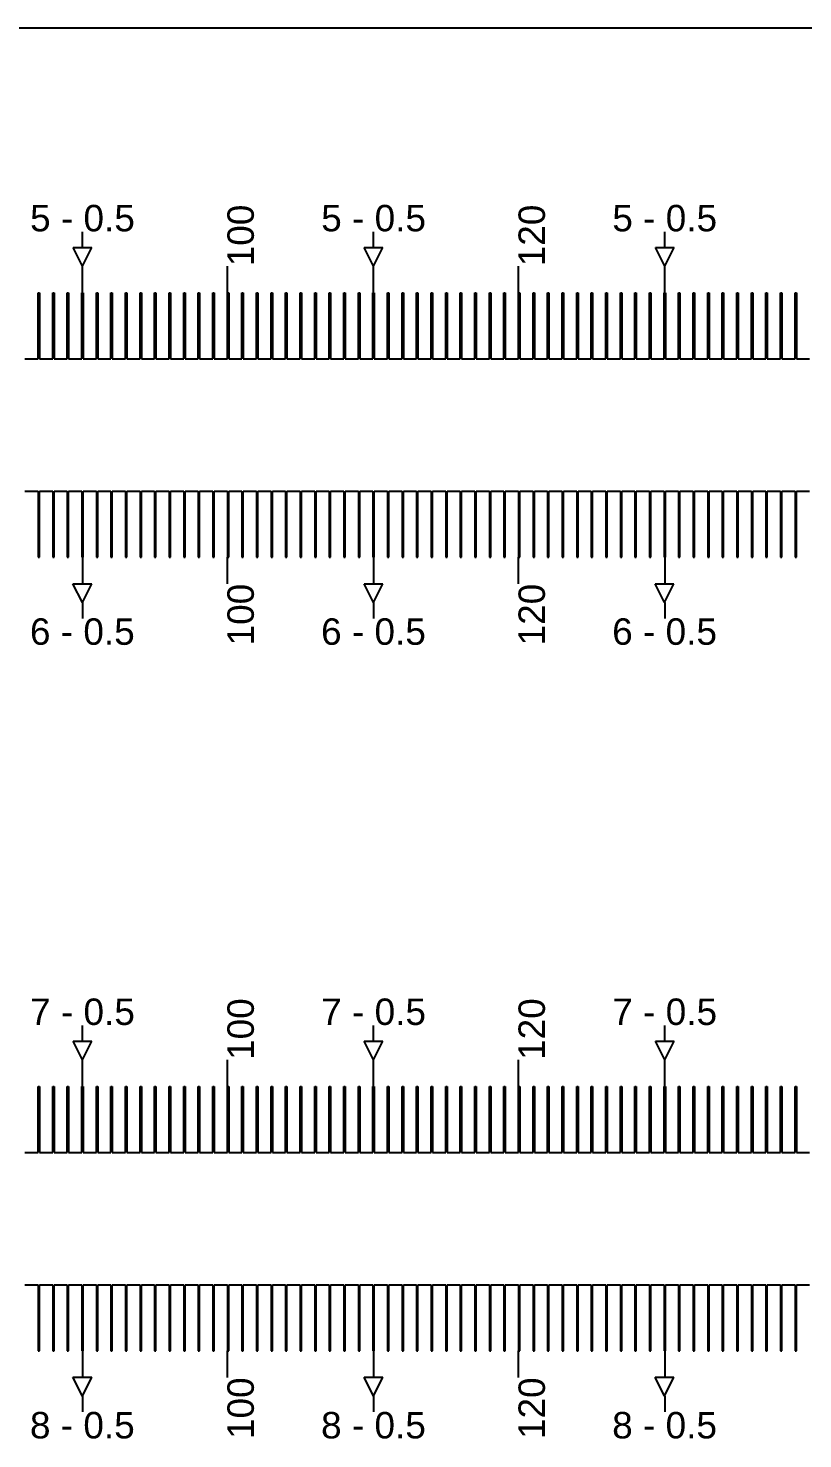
# Model space of a CAD drawing. Extents: x -119394 to 128420, y 74496 to 185496.
# Drawn here: x 41455 to 41748, y 112263 to 112796 of the extents above; entities that cross this region are included whole.
import ezdxf

# ---------------------------------------------------------------- set-up
doc = ezdxf.new("R2010")
doc.units = 13
doc.layers.add('CL - Label-1', color=120, linetype='Continuous')
doc.layers.add('CL - Label-2', color=132, linetype='Continuous')
doc.layers.add('CL - Sub-Micro', color=7, linetype='Continuous', true_color=0x47d1ff)
doc.styles.get("Standard").update_dxf_attribs({"font": 'arial.ttf'})

msp = doc.modelspace()

# ---------------------------------------------------------------- linework, layer by layer
for p, q in [((46680.29, 112795.86), (38030.29, 112795.86)), ((41475.54, 112712.94), (41475.54, 112718.94)), ((41585.54, 112712.94), (41585.54, 112718.94)), ((41695.54, 112712.94), (41695.54, 112718.94)), ((41475.54, 112695.86), (41475.54, 112705.86)), ((41530.29, 112695.86), (41530.29, 112705.86)), ((41585.54, 112695.86), (41585.54, 112705.86)), ((41640.29, 112695.86), (41640.29, 112705.86)), ((41695.54, 112695.86), (41695.54, 112705.86)), ((41475.54, 112595.86), (41475.54, 112585.86)), ((41530.29, 112585.86), (41530.29, 112595.86)), ((41585.54, 112595.86), (41585.54, 112585.86)), ((41640.29, 112585.86), (41640.29, 112595.86)), ((41695.54, 112595.86), (41695.54, 112585.86)), ((41475.54, 112578.79), (41475.54, 112572.79)), ((41585.54, 112578.79), (41585.54, 112572.79)), ((41695.54, 112578.79), (41695.54, 112572.79)), ((41475.54, 112412.94), (41475.54, 112418.94)), ((41585.54, 112412.94), (41585.54, 112418.94)), ((41695.54, 112412.94), (41695.54, 112418.94)), ((41475.54, 112395.86), (41475.54, 112405.86)), ((41530.29, 112395.86), (41530.29, 112405.86)), ((41585.54, 112395.86), (41585.54, 112405.86)), ((41640.29, 112395.86), (41640.29, 112405.86)), ((41695.54, 112395.86), (41695.54, 112405.86)), ((41475.54, 112295.86), (41475.54, 112285.86)), ((41530.29, 112285.86), (41530.29, 112295.86)), ((41585.54, 112295.86), (41585.54, 112285.86)), ((41640.29, 112285.86), (41640.29, 112295.86)), ((41695.54, 112295.86), (41695.54, 112285.86)), ((41475.54, 112278.79), (41475.54, 112272.79)), ((41585.54, 112278.79), (41585.54, 112272.79)), ((41695.54, 112278.79), (41695.54, 112272.79))]:
    msp.add_line(p, q)
at = {"layer": 'CL - Label-2'}
for p, q in [((41475.54, 112705.86), (41472, 112712.96)), ((41472, 112712.96), (41479.07, 112712.96)), ((41475.54, 112705.86), (41479.07, 112712.96)), ((41585.54, 112705.86), (41582, 112712.96)), ((41582, 112712.96), (41589.07, 112712.96)), ((41585.54, 112705.86), (41589.07, 112712.96)), ((41695.54, 112705.86), (41692, 112712.96)), ((41692, 112712.96), (41699.07, 112712.96)), ((41695.54, 112705.86), (41699.07, 112712.96)), ((41475.49, 112578.79), (41471.95, 112585.89)), ((41471.95, 112585.89), (41479.02, 112585.89)), ((41475.49, 112578.79), (41479.02, 112585.89)), ((41585.49, 112578.79), (41581.95, 112585.89)), ((41581.95, 112585.89), (41589.02, 112585.89)), ((41585.49, 112578.79), (41589.02, 112585.89)), ((41695.49, 112578.79), (41691.95, 112585.89)), ((41691.95, 112585.89), (41699.02, 112585.89)), ((41695.49, 112578.79), (41699.02, 112585.89)), ((41475.54, 112405.86), (41472, 112412.96)), ((41472, 112412.96), (41479.07, 112412.96)), ((41475.54, 112405.86), (41479.07, 112412.96)), ((41585.54, 112405.86), (41582, 112412.96)), ((41582, 112412.96), (41589.07, 112412.96)), ((41585.54, 112405.86), (41589.07, 112412.96)), ((41695.54, 112405.86), (41692, 112412.96)), ((41692, 112412.96), (41699.07, 112412.96)), ((41695.54, 112405.86), (41699.07, 112412.96)), ((41475.49, 112278.79), (41471.95, 112285.89)), ((41471.95, 112285.89), (41479.02, 112285.89)), ((41475.49, 112278.79), (41479.02, 112285.89)), ((41585.49, 112278.79), (41581.95, 112285.89)), ((41581.95, 112285.89), (41589.02, 112285.89)), ((41585.49, 112278.79), (41589.02, 112285.89)), ((41695.49, 112278.79), (41691.95, 112285.89)), ((41691.95, 112285.89), (41699.02, 112285.89)), ((41695.49, 112278.79), (41699.02, 112285.89))]:
    msp.add_line(p, q, dxfattribs=at)
at = {"layer": 'CL - Sub-Micro'}
for p, q in [((41458.79, 112670.86), (41458.79, 112695.86)), ((41458.79, 112695.86), (41459.29, 112695.86)), ((41459.29, 112695.86), (41459.29, 112670.86)), ((41464.29, 112670.86), (41464.29, 112695.86)), ((41464.29, 112695.86), (41464.79, 112695.86)), ((41464.79, 112695.86), (41464.79, 112670.86)), ((41469.79, 112670.86), (41469.79, 112695.86)), ((41469.79, 112695.86), (41470.29, 112695.86)), ((41470.29, 112695.86), (41470.29, 112670.86)), ((41475.29, 112670.86), (41475.29, 112695.86)), ((41475.29, 112695.86), (41475.79, 112695.86)), ((41475.79, 112695.86), (41475.79, 112670.86)), ((41480.79, 112670.86), (41480.79, 112695.86)), ((41480.79, 112695.86), (41481.29, 112695.86)), ((41481.29, 112695.86), (41481.29, 112670.86)), ((41486.29, 112670.86), (41486.29, 112695.86)), ((41486.29, 112695.86), (41486.79, 112695.86)), ((41486.79, 112695.86), (41486.79, 112670.86)), ((41491.79, 112670.86), (41491.79, 112695.86)), ((41491.79, 112695.86), (41492.29, 112695.86)), ((41492.29, 112695.86), (41492.29, 112670.86)), ((41497.29, 112670.86), (41497.29, 112695.86)), ((41497.29, 112695.86), (41497.79, 112695.86)), ((41497.79, 112695.86), (41497.79, 112670.86)), ((41502.79, 112670.86), (41502.79, 112695.86)), ((41502.79, 112695.86), (41503.29, 112695.86)), ((41503.29, 112695.86), (41503.29, 112670.86)), ((41508.29, 112670.86), (41508.29, 112695.86)), ((41508.29, 112695.86), (41508.79, 112695.86)), ((41508.79, 112695.86), (41508.79, 112670.86)), ((41513.79, 112670.86), (41513.79, 112695.86)), ((41513.79, 112695.86), (41514.29, 112695.86)), ((41514.29, 112695.86), (41514.29, 112670.86)), ((41519.29, 112670.86), (41519.29, 112695.86)), ((41519.29, 112695.86), (41519.79, 112695.86)), ((41519.79, 112695.86), (41519.79, 112670.86)), ((41524.79, 112670.86), (41524.79, 112695.86)), ((41524.79, 112695.86), (41525.29, 112695.86)), ((41525.29, 112695.86), (41525.29, 112670.86)), ((41530.29, 112670.86), (41530.29, 112695.86)), ((41530.29, 112695.86), (41530.79, 112695.86)), ((41530.79, 112695.86), (41530.79, 112670.86)), ((41535.79, 112670.86), (41535.79, 112695.86)), ((41535.79, 112695.86), (41536.29, 112695.86)), ((41536.29, 112695.86), (41536.29, 112670.86)), ((41541.29, 112670.86), (41541.29, 112695.86)), ((41541.29, 112695.86), (41541.79, 112695.86)), ((41541.79, 112695.86), (41541.79, 112670.86)), ((41546.79, 112670.86), (41546.79, 112695.86)), ((41546.79, 112695.86), (41547.29, 112695.86)), ((41547.29, 112695.86), (41547.29, 112670.86)), ((41552.29, 112670.86), (41552.29, 112695.86)), ((41552.29, 112695.86), (41552.79, 112695.86)), ((41552.79, 112695.86), (41552.79, 112670.86)), ((41557.79, 112670.86), (41557.79, 112695.86)), ((41557.79, 112695.86), (41558.29, 112695.86)), ((41558.29, 112695.86), (41558.29, 112670.86)), ((41563.29, 112670.86), (41563.29, 112695.86)), ((41563.29, 112695.86), (41563.79, 112695.86)), ((41563.79, 112695.86), (41563.79, 112670.86)), ((41568.79, 112670.86), (41568.79, 112695.86)), ((41568.79, 112695.86), (41569.29, 112695.86)), ((41569.29, 112695.86), (41569.29, 112670.86)), ((41574.29, 112670.86), (41574.29, 112695.86)), ((41574.29, 112695.86), (41574.79, 112695.86)), ((41574.79, 112695.86), (41574.79, 112670.86)), ((41579.79, 112670.86), (41579.79, 112695.86)), ((41579.79, 112695.86), (41580.29, 112695.86)), ((41580.29, 112695.86), (41580.29, 112670.86)), ((41585.29, 112670.86), (41585.29, 112695.86)), ((41585.29, 112695.86), (41585.79, 112695.86)), ((41585.79, 112695.86), (41585.79, 112670.86)), ((41590.79, 112670.86), (41590.79, 112695.86)), ((41590.79, 112695.86), (41591.29, 112695.86)), ((41591.29, 112695.86), (41591.29, 112670.86)), ((41596.29, 112670.86), (41596.29, 112695.86)), ((41596.29, 112695.86), (41596.79, 112695.86)), ((41596.79, 112695.86), (41596.79, 112670.86)), ((41601.79, 112670.86), (41601.79, 112695.86)), ((41601.79, 112695.86), (41602.29, 112695.86)), ((41602.29, 112695.86), (41602.29, 112670.86)), ((41607.29, 112670.86), (41607.29, 112695.86)), ((41607.29, 112695.86), (41607.79, 112695.86)), ((41607.79, 112695.86), (41607.79, 112670.86)), ((41612.79, 112670.86), (41612.79, 112695.86)), ((41612.79, 112695.86), (41613.29, 112695.86)), ((41613.29, 112695.86), (41613.29, 112670.86)), ((41618.29, 112670.86), (41618.29, 112695.86)), ((41618.29, 112695.86), (41618.79, 112695.86)), ((41618.79, 112695.86), (41618.79, 112670.86)), ((41623.79, 112670.86), (41623.79, 112695.86)), ((41623.79, 112695.86), (41624.29, 112695.86)), ((41624.29, 112695.86), (41624.29, 112670.86)), ((41629.29, 112670.86), (41629.29, 112695.86)), ((41629.29, 112695.86), (41629.79, 112695.86)), ((41629.79, 112695.86), (41629.79, 112670.86)), ((41634.79, 112670.86), (41634.79, 112695.86)), ((41634.79, 112695.86), (41635.29, 112695.86)), ((41635.29, 112695.86), (41635.29, 112670.86)), ((41640.29, 112670.86), (41640.29, 112695.86)), ((41640.29, 112695.86), (41640.79, 112695.86)), ((41640.79, 112695.86), (41640.79, 112670.86)), ((41645.79, 112670.86), (41645.79, 112695.86)), ((41645.79, 112695.86), (41646.29, 112695.86)), ((41646.29, 112695.86), (41646.29, 112670.86)), ((41651.29, 112670.86), (41651.29, 112695.86)), ((41651.29, 112695.86), (41651.79, 112695.86)), ((41651.79, 112695.86), (41651.79, 112670.86)), ((41656.79, 112670.86), (41656.79, 112695.86)), ((41656.79, 112695.86), (41657.29, 112695.86)), ((41657.29, 112695.86), (41657.29, 112670.86)), ((41662.29, 112670.86), (41662.29, 112695.86)), ((41662.29, 112695.86), (41662.79, 112695.86)), ((41662.79, 112695.86), (41662.79, 112670.86)), ((41667.79, 112670.86), (41667.79, 112695.86)), ((41667.79, 112695.86), (41668.29, 112695.86)), ((41668.29, 112695.86), (41668.29, 112670.86)), ((41673.29, 112670.86), (41673.29, 112695.86)), ((41673.29, 112695.86), (41673.79, 112695.86)), ((41673.79, 112695.86), (41673.79, 112670.86)), ((41678.79, 112670.86), (41678.79, 112695.86)), ((41678.79, 112695.86), (41679.29, 112695.86)), ((41679.29, 112695.86), (41679.29, 112670.86)), ((41684.29, 112670.86), (41684.29, 112695.86)), ((41684.29, 112695.86), (41684.79, 112695.86)), ((41684.79, 112695.86), (41684.79, 112670.86)), ((41689.79, 112670.86), (41689.79, 112695.86)), ((41689.79, 112695.86), (41690.29, 112695.86)), ((41690.29, 112695.86), (41690.29, 112670.86)), ((41695.29, 112670.86), (41695.29, 112695.86)), ((41695.29, 112695.86), (41695.79, 112695.86)), ((41695.79, 112695.86), (41695.79, 112670.86)), ((41700.79, 112670.86), (41700.79, 112695.86)), ((41700.79, 112695.86), (41701.29, 112695.86)), ((41701.29, 112695.86), (41701.29, 112670.86)), ((41706.29, 112670.86), (41706.29, 112695.86)), ((41706.29, 112695.86), (41706.79, 112695.86)), ((41706.79, 112695.86), (41706.79, 112670.86)), ((41711.79, 112670.86), (41711.79, 112695.86)), ((41711.79, 112695.86), (41712.29, 112695.86)), ((41712.29, 112695.86), (41712.29, 112670.86)), ((41717.29, 112670.86), (41717.29, 112695.86)), ((41717.29, 112695.86), (41717.79, 112695.86)), ((41717.79, 112695.86), (41717.79, 112670.86)), ((41722.79, 112670.86), (41722.79, 112695.86)), ((41722.79, 112695.86), (41723.29, 112695.86)), ((41723.29, 112695.86), (41723.29, 112670.86)), ((41728.29, 112670.86), (41728.29, 112695.86)), ((41728.29, 112695.86), (41728.79, 112695.86)), ((41728.79, 112695.86), (41728.79, 112670.86)), ((41733.79, 112670.86), (41733.79, 112695.86)), ((41733.79, 112695.86), (41734.29, 112695.86)), ((41734.29, 112695.86), (41734.29, 112670.86)), ((41739.29, 112670.86), (41739.29, 112695.86)), ((41739.29, 112695.86), (41739.79, 112695.86)), ((41739.79, 112695.86), (41739.79, 112670.86)), ((41744.79, 112670.86), (41744.79, 112695.86)), ((41744.79, 112695.86), (41745.29, 112695.86)), ((41745.29, 112695.86), (41745.29, 112670.86)), ((41453.79, 112670.86), (41458.79, 112670.86)), ((41459.29, 112670.86), (41464.29, 112670.86)), ((41464.79, 112670.86), (41469.79, 112670.86)), ((41470.29, 112670.86), (41475.29, 112670.86)), ((41475.79, 112670.86), (41480.79, 112670.86)), ((41481.29, 112670.86), (41486.29, 112670.86)), ((41486.79, 112670.86), (41491.79, 112670.86)), ((41492.29, 112670.86), (41497.29, 112670.86)), ((41497.79, 112670.86), (41502.79, 112670.86)), ((41503.29, 112670.86), (41508.29, 112670.86)), ((41508.79, 112670.86), (41513.79, 112670.86)), ((41514.29, 112670.86), (41519.29, 112670.86)), ((41519.79, 112670.86), (41524.79, 112670.86)), ((41525.29, 112670.86), (41530.29, 112670.86)), ((41530.79, 112670.86), (41535.79, 112670.86)), ((41536.29, 112670.86), (41541.29, 112670.86)), ((41541.79, 112670.86), (41546.79, 112670.86)), ((41547.29, 112670.86), (41552.29, 112670.86)), ((41552.79, 112670.86), (41557.79, 112670.86)), ((41558.29, 112670.86), (41563.29, 112670.86)), ((41563.79, 112670.86), (41568.79, 112670.86)), ((41569.29, 112670.86), (41574.29, 112670.86)), ((41574.79, 112670.86), (41579.79, 112670.86)), ((41580.29, 112670.86), (41585.29, 112670.86)), ((41585.79, 112670.86), (41590.79, 112670.86)), ((41591.29, 112670.86), (41596.29, 112670.86)), ((41596.79, 112670.86), (41601.79, 112670.86)), ((41602.29, 112670.86), (41607.29, 112670.86)), ((41607.79, 112670.86), (41612.79, 112670.86)), ((41613.29, 112670.86), (41618.29, 112670.86)), ((41618.79, 112670.86), (41623.79, 112670.86)), ((41624.29, 112670.86), (41629.29, 112670.86)), ((41629.79, 112670.86), (41634.79, 112670.86)), ((41635.29, 112670.86), (41640.29, 112670.86)), ((41640.79, 112670.86), (41645.79, 112670.86)), ((41646.29, 112670.86), (41651.29, 112670.86)), ((41651.79, 112670.86), (41656.79, 112670.86)), ((41657.29, 112670.86), (41662.29, 112670.86)), ((41662.79, 112670.86), (41667.79, 112670.86)), ((41668.29, 112670.86), (41673.29, 112670.86)), ((41673.79, 112670.86), (41678.79, 112670.86)), ((41679.29, 112670.86), (41684.29, 112670.86)), ((41684.79, 112670.86), (41689.79, 112670.86)), ((41690.29, 112670.86), (41695.29, 112670.86)), ((41695.79, 112670.86), (41700.79, 112670.86)), ((41701.29, 112670.86), (41706.29, 112670.86)), ((41706.79, 112670.86), (41711.79, 112670.86)), ((41712.29, 112670.86), (41717.29, 112670.86)), ((41717.79, 112670.86), (41722.79, 112670.86)), ((41723.29, 112670.86), (41728.29, 112670.86)), ((41728.79, 112670.86), (41733.79, 112670.86)), ((41734.29, 112670.86), (41739.29, 112670.86)), ((41739.79, 112670.86), (41744.79, 112670.86)), ((41745.29, 112670.86), (41750.29, 112670.86)), ((41453.79, 112620.86), (41458.79, 112620.86)), ((41458.79, 112620.86), (41458.79, 112595.86)), ((41459.29, 112595.86), (41459.29, 112620.86)), ((41459.29, 112620.86), (41464.29, 112620.86)), ((41464.29, 112620.86), (41464.29, 112595.86)), ((41464.79, 112595.86), (41464.79, 112620.86)), ((41464.79, 112620.86), (41469.79, 112620.86)), ((41469.79, 112620.86), (41469.79, 112595.86)), ((41470.29, 112595.86), (41470.29, 112620.86)), ((41470.29, 112620.86), (41475.29, 112620.86)), ((41475.29, 112620.86), (41475.29, 112595.86)), ((41475.79, 112595.86), (41475.79, 112620.86)), ((41475.79, 112620.86), (41480.79, 112620.86)), ((41480.79, 112620.86), (41480.79, 112595.86)), ((41481.29, 112595.86), (41481.29, 112620.86)), ((41481.29, 112620.86), (41486.29, 112620.86)), ((41486.29, 112620.86), (41486.29, 112595.86)), ((41486.79, 112595.86), (41486.79, 112620.86)), ((41486.79, 112620.86), (41491.79, 112620.86)), ((41491.79, 112620.86), (41491.79, 112595.86)), ((41492.29, 112595.86), (41492.29, 112620.86)), ((41492.29, 112620.86), (41497.29, 112620.86)), ((41497.29, 112620.86), (41497.29, 112595.86)), ((41497.79, 112595.86), (41497.79, 112620.86)), ((41497.79, 112620.86), (41502.79, 112620.86)), ((41502.79, 112620.86), (41502.79, 112595.86)), ((41503.29, 112595.86), (41503.29, 112620.86)), ((41503.29, 112620.86), (41508.29, 112620.86)), ((41508.29, 112620.86), (41508.29, 112595.86)), ((41508.79, 112595.86), (41508.79, 112620.86)), ((41508.79, 112620.86), (41513.79, 112620.86)), ((41513.79, 112620.86), (41513.79, 112595.86)), ((41514.29, 112595.86), (41514.29, 112620.86)), ((41514.29, 112620.86), (41519.29, 112620.86)), ((41519.29, 112620.86), (41519.29, 112595.86)), ((41519.79, 112595.86), (41519.79, 112620.86)), ((41519.79, 112620.86), (41524.79, 112620.86)), ((41524.79, 112620.86), (41524.79, 112595.86)), ((41525.29, 112595.86), (41525.29, 112620.86)), ((41525.29, 112620.86), (41530.29, 112620.86)), ((41530.29, 112620.86), (41530.29, 112595.86)), ((41530.79, 112595.86), (41530.79, 112620.86)), ((41530.79, 112620.86), (41535.79, 112620.86)), ((41535.79, 112620.86), (41535.79, 112595.86)), ((41536.29, 112595.86), (41536.29, 112620.86)), ((41536.29, 112620.86), (41541.29, 112620.86)), ((41541.29, 112620.86), (41541.29, 112595.86)), ((41541.79, 112595.86), (41541.79, 112620.86)), ((41541.79, 112620.86), (41546.79, 112620.86)), ((41546.79, 112620.86), (41546.79, 112595.86)), ((41547.29, 112595.86), (41547.29, 112620.86)), ((41547.29, 112620.86), (41552.29, 112620.86)), ((41552.29, 112620.86), (41552.29, 112595.86)), ((41552.79, 112595.86), (41552.79, 112620.86)), ((41552.79, 112620.86), (41557.79, 112620.86)), ((41557.79, 112620.86), (41557.79, 112595.86)), ((41558.29, 112595.86), (41558.29, 112620.86)), ((41558.29, 112620.86), (41563.29, 112620.86)), ((41563.29, 112620.86), (41563.29, 112595.86)), ((41563.79, 112595.86), (41563.79, 112620.86)), ((41563.79, 112620.86), (41568.79, 112620.86)), ((41568.79, 112620.86), (41568.79, 112595.86)), ((41569.29, 112595.86), (41569.29, 112620.86)), ((41569.29, 112620.86), (41574.29, 112620.86)), ((41574.29, 112620.86), (41574.29, 112595.86)), ((41574.79, 112595.86), (41574.79, 112620.86)), ((41574.79, 112620.86), (41579.79, 112620.86)), ((41579.79, 112620.86), (41579.79, 112595.86)), ((41580.29, 112595.86), (41580.29, 112620.86)), ((41580.29, 112620.86), (41585.29, 112620.86)), ((41585.29, 112620.86), (41585.29, 112595.86)), ((41585.79, 112595.86), (41585.79, 112620.86)), ((41585.79, 112620.86), (41590.79, 112620.86)), ((41590.79, 112620.86), (41590.79, 112595.86)), ((41591.29, 112595.86), (41591.29, 112620.86)), ((41591.29, 112620.86), (41596.29, 112620.86)), ((41596.29, 112620.86), (41596.29, 112595.86)), ((41596.79, 112595.86), (41596.79, 112620.86)), ((41596.79, 112620.86), (41601.79, 112620.86)), ((41601.79, 112620.86), (41601.79, 112595.86)), ((41602.29, 112595.86), (41602.29, 112620.86)), ((41602.29, 112620.86), (41607.29, 112620.86)), ((41607.29, 112620.86), (41607.29, 112595.86)), ((41607.79, 112595.86), (41607.79, 112620.86)), ((41607.79, 112620.86), (41612.79, 112620.86)), ((41612.79, 112620.86), (41612.79, 112595.86)), ((41613.29, 112595.86), (41613.29, 112620.86)), ((41613.29, 112620.86), (41618.29, 112620.86)), ((41618.29, 112620.86), (41618.29, 112595.86)), ((41618.79, 112595.86), (41618.79, 112620.86)), ((41618.79, 112620.86), (41623.79, 112620.86)), ((41623.79, 112620.86), (41623.79, 112595.86)), ((41624.29, 112595.86), (41624.29, 112620.86)), ((41624.29, 112620.86), (41629.29, 112620.86)), ((41629.29, 112620.86), (41629.29, 112595.86)), ((41629.79, 112595.86), (41629.79, 112620.86)), ((41629.79, 112620.86), (41634.79, 112620.86)), ((41634.79, 112620.86), (41634.79, 112595.86)), ((41635.29, 112595.86), (41635.29, 112620.86)), ((41635.29, 112620.86), (41640.29, 112620.86)), ((41640.29, 112620.86), (41640.29, 112595.86)), ((41640.79, 112595.86), (41640.79, 112620.86)), ((41640.79, 112620.86), (41645.79, 112620.86)), ((41645.79, 112620.86), (41645.79, 112595.86)), ((41646.29, 112595.86), (41646.29, 112620.86)), ((41646.29, 112620.86), (41651.29, 112620.86)), ((41651.29, 112620.86), (41651.29, 112595.86)), ((41651.79, 112595.86), (41651.79, 112620.86)), ((41651.79, 112620.86), (41656.79, 112620.86)), ((41656.79, 112620.86), (41656.79, 112595.86)), ((41657.29, 112595.86), (41657.29, 112620.86)), ((41657.29, 112620.86), (41662.29, 112620.86)), ((41662.29, 112620.86), (41662.29, 112595.86)), ((41662.79, 112595.86), (41662.79, 112620.86)), ((41662.79, 112620.86), (41667.79, 112620.86)), ((41667.79, 112620.86), (41667.79, 112595.86)), ((41668.29, 112595.86), (41668.29, 112620.86)), ((41668.29, 112620.86), (41673.29, 112620.86)), ((41673.29, 112620.86), (41673.29, 112595.86)), ((41673.79, 112595.86), (41673.79, 112620.86)), ((41673.79, 112620.86), (41678.79, 112620.86)), ((41678.79, 112620.86), (41678.79, 112595.86)), ((41679.29, 112595.86), (41679.29, 112620.86)), ((41679.29, 112620.86), (41684.29, 112620.86)), ((41684.29, 112620.86), (41684.29, 112595.86)), ((41684.79, 112595.86), (41684.79, 112620.86)), ((41684.79, 112620.86), (41689.79, 112620.86)), ((41689.79, 112620.86), (41689.79, 112595.86)), ((41690.29, 112595.86), (41690.29, 112620.86)), ((41690.29, 112620.86), (41695.29, 112620.86)), ((41695.29, 112620.86), (41695.29, 112595.86)), ((41695.79, 112595.86), (41695.79, 112620.86)), ((41695.79, 112620.86), (41700.79, 112620.86)), ((41700.79, 112620.86), (41700.79, 112595.86)), ((41701.29, 112595.86), (41701.29, 112620.86)), ((41701.29, 112620.86), (41706.29, 112620.86)), ((41706.29, 112620.86), (41706.29, 112595.86)), ((41706.79, 112595.86), (41706.79, 112620.86)), ((41706.79, 112620.86), (41711.79, 112620.86)), ((41711.79, 112620.86), (41711.79, 112595.86)), ((41712.29, 112595.86), (41712.29, 112620.86)), ((41712.29, 112620.86), (41717.29, 112620.86)), ((41717.29, 112620.86), (41717.29, 112595.86)), ((41717.79, 112595.86), (41717.79, 112620.86)), ((41717.79, 112620.86), (41722.79, 112620.86)), ((41722.79, 112620.86), (41722.79, 112595.86)), ((41723.29, 112595.86), (41723.29, 112620.86)), ((41723.29, 112620.86), (41728.29, 112620.86)), ((41728.29, 112620.86), (41728.29, 112595.86)), ((41728.79, 112595.86), (41728.79, 112620.86)), ((41728.79, 112620.86), (41733.79, 112620.86)), ((41733.79, 112620.86), (41733.79, 112595.86)), ((41734.29, 112595.86), (41734.29, 112620.86)), ((41734.29, 112620.86), (41739.29, 112620.86)), ((41739.29, 112620.86), (41739.29, 112595.86)), ((41739.79, 112595.86), (41739.79, 112620.86)), ((41739.79, 112620.86), (41744.79, 112620.86)), ((41744.79, 112620.86), (41744.79, 112595.86)), ((41745.29, 112595.86), (41745.29, 112620.86)), ((41745.29, 112620.86), (41750.29, 112620.86)), ((41458.79, 112595.86), (41459.29, 112595.86)), ((41464.29, 112595.86), (41464.79, 112595.86)), ((41469.79, 112595.86), (41470.29, 112595.86)), ((41475.29, 112595.86), (41475.79, 112595.86)), ((41480.79, 112595.86), (41481.29, 112595.86)), ((41486.29, 112595.86), (41486.79, 112595.86)), ((41491.79, 112595.86), (41492.29, 112595.86)), ((41497.29, 112595.86), (41497.79, 112595.86)), ((41502.79, 112595.86), (41503.29, 112595.86)), ((41508.29, 112595.86), (41508.79, 112595.86)), ((41513.79, 112595.86), (41514.29, 112595.86)), ((41519.29, 112595.86), (41519.79, 112595.86)), ((41524.79, 112595.86), (41525.29, 112595.86)), ((41530.29, 112595.86), (41530.79, 112595.86)), ((41535.79, 112595.86), (41536.29, 112595.86)), ((41541.29, 112595.86), (41541.79, 112595.86)), ((41546.79, 112595.86), (41547.29, 112595.86)), ((41552.29, 112595.86), (41552.79, 112595.86)), ((41557.79, 112595.86), (41558.29, 112595.86)), ((41563.29, 112595.86), (41563.79, 112595.86)), ((41568.79, 112595.86), (41569.29, 112595.86)), ((41574.29, 112595.86), (41574.79, 112595.86)), ((41579.79, 112595.86), (41580.29, 112595.86)), ((41585.29, 112595.86), (41585.79, 112595.86)), ((41590.79, 112595.86), (41591.29, 112595.86)), ((41596.29, 112595.86), (41596.79, 112595.86)), ((41601.79, 112595.86), (41602.29, 112595.86)), ((41607.29, 112595.86), (41607.79, 112595.86)), ((41612.79, 112595.86), (41613.29, 112595.86)), ((41618.29, 112595.86), (41618.79, 112595.86)), ((41623.79, 112595.86), (41624.29, 112595.86)), ((41629.29, 112595.86), (41629.79, 112595.86)), ((41634.79, 112595.86), (41635.29, 112595.86)), ((41640.29, 112595.86), (41640.79, 112595.86)), ((41645.79, 112595.86), (41646.29, 112595.86)), ((41651.29, 112595.86), (41651.79, 112595.86)), ((41656.79, 112595.86), (41657.29, 112595.86)), ((41662.29, 112595.86), (41662.79, 112595.86)), ((41667.79, 112595.86), (41668.29, 112595.86)), ((41673.29, 112595.86), (41673.79, 112595.86)), ((41678.79, 112595.86), (41679.29, 112595.86)), ((41684.29, 112595.86), (41684.79, 112595.86)), ((41689.79, 112595.86), (41690.29, 112595.86)), ((41695.29, 112595.86), (41695.79, 112595.86)), ((41700.79, 112595.86), (41701.29, 112595.86)), ((41706.29, 112595.86), (41706.79, 112595.86)), ((41711.79, 112595.86), (41712.29, 112595.86)), ((41717.29, 112595.86), (41717.79, 112595.86)), ((41722.79, 112595.86), (41723.29, 112595.86)), ((41728.29, 112595.86), (41728.79, 112595.86)), ((41733.79, 112595.86), (41734.29, 112595.86)), ((41739.29, 112595.86), (41739.79, 112595.86)), ((41744.79, 112595.86), (41745.29, 112595.86)), ((41458.79, 112370.86), (41458.79, 112395.86)), ((41458.79, 112395.86), (41459.29, 112395.86)), ((41459.29, 112395.86), (41459.29, 112370.86)), ((41464.29, 112370.86), (41464.29, 112395.86)), ((41464.29, 112395.86), (41464.79, 112395.86)), ((41464.79, 112395.86), (41464.79, 112370.86)), ((41469.79, 112370.86), (41469.79, 112395.86)), ((41469.79, 112395.86), (41470.29, 112395.86)), ((41470.29, 112395.86), (41470.29, 112370.86)), ((41475.29, 112370.86), (41475.29, 112395.86)), ((41475.29, 112395.86), (41475.79, 112395.86)), ((41475.79, 112395.86), (41475.79, 112370.86)), ((41480.79, 112370.86), (41480.79, 112395.86)), ((41480.79, 112395.86), (41481.29, 112395.86)), ((41481.29, 112395.86), (41481.29, 112370.86)), ((41486.29, 112370.86), (41486.29, 112395.86)), ((41486.29, 112395.86), (41486.79, 112395.86)), ((41486.79, 112395.86), (41486.79, 112370.86)), ((41491.79, 112370.86), (41491.79, 112395.86)), ((41491.79, 112395.86), (41492.29, 112395.86)), ((41492.29, 112395.86), (41492.29, 112370.86)), ((41497.29, 112370.86), (41497.29, 112395.86)), ((41497.29, 112395.86), (41497.79, 112395.86)), ((41497.79, 112395.86), (41497.79, 112370.86)), ((41502.79, 112370.86), (41502.79, 112395.86)), ((41502.79, 112395.86), (41503.29, 112395.86)), ((41503.29, 112395.86), (41503.29, 112370.86)), ((41508.29, 112370.86), (41508.29, 112395.86)), ((41508.29, 112395.86), (41508.79, 112395.86)), ((41508.79, 112395.86), (41508.79, 112370.86)), ((41513.79, 112370.86), (41513.79, 112395.86)), ((41513.79, 112395.86), (41514.29, 112395.86)), ((41514.29, 112395.86), (41514.29, 112370.86)), ((41519.29, 112370.86), (41519.29, 112395.86)), ((41519.29, 112395.86), (41519.79, 112395.86)), ((41519.79, 112395.86), (41519.79, 112370.86)), ((41524.79, 112370.86), (41524.79, 112395.86)), ((41524.79, 112395.86), (41525.29, 112395.86)), ((41525.29, 112395.86), (41525.29, 112370.86)), ((41530.29, 112370.86), (41530.29, 112395.86)), ((41530.29, 112395.86), (41530.79, 112395.86)), ((41530.79, 112395.86), (41530.79, 112370.86)), ((41535.79, 112370.86), (41535.79, 112395.86)), ((41535.79, 112395.86), (41536.29, 112395.86)), ((41536.29, 112395.86), (41536.29, 112370.86)), ((41541.29, 112370.86), (41541.29, 112395.86)), ((41541.29, 112395.86), (41541.79, 112395.86)), ((41541.79, 112395.86), (41541.79, 112370.86)), ((41546.79, 112370.86), (41546.79, 112395.86)), ((41546.79, 112395.86), (41547.29, 112395.86)), ((41547.29, 112395.86), (41547.29, 112370.86)), ((41552.29, 112370.86), (41552.29, 112395.86)), ((41552.29, 112395.86), (41552.79, 112395.86)), ((41552.79, 112395.86), (41552.79, 112370.86)), ((41557.79, 112370.86), (41557.79, 112395.86)), ((41557.79, 112395.86), (41558.29, 112395.86)), ((41558.29, 112395.86), (41558.29, 112370.86)), ((41563.29, 112370.86), (41563.29, 112395.86)), ((41563.29, 112395.86), (41563.79, 112395.86)), ((41563.79, 112395.86), (41563.79, 112370.86)), ((41568.79, 112370.86), (41568.79, 112395.86)), ((41568.79, 112395.86), (41569.29, 112395.86)), ((41569.29, 112395.86), (41569.29, 112370.86)), ((41574.29, 112370.86), (41574.29, 112395.86)), ((41574.29, 112395.86), (41574.79, 112395.86)), ((41574.79, 112395.86), (41574.79, 112370.86)), ((41579.79, 112370.86), (41579.79, 112395.86)), ((41579.79, 112395.86), (41580.29, 112395.86)), ((41580.29, 112395.86), (41580.29, 112370.86)), ((41585.29, 112370.86), (41585.29, 112395.86)), ((41585.29, 112395.86), (41585.79, 112395.86)), ((41585.79, 112395.86), (41585.79, 112370.86)), ((41590.79, 112370.86), (41590.79, 112395.86)), ((41590.79, 112395.86), (41591.29, 112395.86)), ((41591.29, 112395.86), (41591.29, 112370.86)), ((41596.29, 112370.86), (41596.29, 112395.86)), ((41596.29, 112395.86), (41596.79, 112395.86)), ((41596.79, 112395.86), (41596.79, 112370.86)), ((41601.79, 112370.86), (41601.79, 112395.86)), ((41601.79, 112395.86), (41602.29, 112395.86)), ((41602.29, 112395.86), (41602.29, 112370.86)), ((41607.29, 112370.86), (41607.29, 112395.86)), ((41607.29, 112395.86), (41607.79, 112395.86)), ((41607.79, 112395.86), (41607.79, 112370.86)), ((41612.79, 112370.86), (41612.79, 112395.86)), ((41612.79, 112395.86), (41613.29, 112395.86)), ((41613.29, 112395.86), (41613.29, 112370.86)), ((41618.29, 112370.86), (41618.29, 112395.86)), ((41618.29, 112395.86), (41618.79, 112395.86)), ((41618.79, 112395.86), (41618.79, 112370.86)), ((41623.79, 112370.86), (41623.79, 112395.86)), ((41623.79, 112395.86), (41624.29, 112395.86)), ((41624.29, 112395.86), (41624.29, 112370.86)), ((41629.29, 112370.86), (41629.29, 112395.86)), ((41629.29, 112395.86), (41629.79, 112395.86)), ((41629.79, 112395.86), (41629.79, 112370.86)), ((41634.79, 112370.86), (41634.79, 112395.86)), ((41634.79, 112395.86), (41635.29, 112395.86)), ((41635.29, 112395.86), (41635.29, 112370.86)), ((41640.29, 112370.86), (41640.29, 112395.86)), ((41640.29, 112395.86), (41640.79, 112395.86)), ((41640.79, 112395.86), (41640.79, 112370.86)), ((41645.79, 112370.86), (41645.79, 112395.86)), ((41645.79, 112395.86), (41646.29, 112395.86)), ((41646.29, 112395.86), (41646.29, 112370.86)), ((41651.29, 112370.86), (41651.29, 112395.86)), ((41651.29, 112395.86), (41651.79, 112395.86)), ((41651.79, 112395.86), (41651.79, 112370.86)), ((41656.79, 112370.86), (41656.79, 112395.86)), ((41656.79, 112395.86), (41657.29, 112395.86)), ((41657.29, 112395.86), (41657.29, 112370.86)), ((41662.29, 112370.86), (41662.29, 112395.86)), ((41662.29, 112395.86), (41662.79, 112395.86)), ((41662.79, 112395.86), (41662.79, 112370.86)), ((41667.79, 112370.86), (41667.79, 112395.86)), ((41667.79, 112395.86), (41668.29, 112395.86)), ((41668.29, 112395.86), (41668.29, 112370.86)), ((41673.29, 112370.86), (41673.29, 112395.86)), ((41673.29, 112395.86), (41673.79, 112395.86)), ((41673.79, 112395.86), (41673.79, 112370.86)), ((41678.79, 112370.86), (41678.79, 112395.86)), ((41678.79, 112395.86), (41679.29, 112395.86)), ((41679.29, 112395.86), (41679.29, 112370.86)), ((41684.29, 112370.86), (41684.29, 112395.86)), ((41684.29, 112395.86), (41684.79, 112395.86)), ((41684.79, 112395.86), (41684.79, 112370.86)), ((41689.79, 112370.86), (41689.79, 112395.86)), ((41689.79, 112395.86), (41690.29, 112395.86)), ((41690.29, 112395.86), (41690.29, 112370.86)), ((41695.29, 112370.86), (41695.29, 112395.86)), ((41695.29, 112395.86), (41695.79, 112395.86)), ((41695.79, 112395.86), (41695.79, 112370.86)), ((41700.79, 112370.86), (41700.79, 112395.86)), ((41700.79, 112395.86), (41701.29, 112395.86)), ((41701.29, 112395.86), (41701.29, 112370.86)), ((41706.29, 112370.86), (41706.29, 112395.86)), ((41706.29, 112395.86), (41706.79, 112395.86)), ((41706.79, 112395.86), (41706.79, 112370.86)), ((41711.79, 112370.86), (41711.79, 112395.86)), ((41711.79, 112395.86), (41712.29, 112395.86)), ((41712.29, 112395.86), (41712.29, 112370.86)), ((41717.29, 112370.86), (41717.29, 112395.86)), ((41717.29, 112395.86), (41717.79, 112395.86)), ((41717.79, 112395.86), (41717.79, 112370.86)), ((41722.79, 112370.86), (41722.79, 112395.86)), ((41722.79, 112395.86), (41723.29, 112395.86)), ((41723.29, 112395.86), (41723.29, 112370.86)), ((41728.29, 112370.86), (41728.29, 112395.86)), ((41728.29, 112395.86), (41728.79, 112395.86)), ((41728.79, 112395.86), (41728.79, 112370.86)), ((41733.79, 112370.86), (41733.79, 112395.86)), ((41733.79, 112395.86), (41734.29, 112395.86)), ((41734.29, 112395.86), (41734.29, 112370.86)), ((41739.29, 112370.86), (41739.29, 112395.86)), ((41739.29, 112395.86), (41739.79, 112395.86)), ((41739.79, 112395.86), (41739.79, 112370.86)), ((41744.79, 112370.86), (41744.79, 112395.86)), ((41744.79, 112395.86), (41745.29, 112395.86)), ((41745.29, 112395.86), (41745.29, 112370.86)), ((41453.79, 112370.86), (41458.79, 112370.86)), ((41459.29, 112370.86), (41464.29, 112370.86)), ((41464.79, 112370.86), (41469.79, 112370.86)), ((41470.29, 112370.86), (41475.29, 112370.86)), ((41475.79, 112370.86), (41480.79, 112370.86)), ((41481.29, 112370.86), (41486.29, 112370.86)), ((41486.79, 112370.86), (41491.79, 112370.86)), ((41492.29, 112370.86), (41497.29, 112370.86)), ((41497.79, 112370.86), (41502.79, 112370.86)), ((41503.29, 112370.86), (41508.29, 112370.86)), ((41508.79, 112370.86), (41513.79, 112370.86)), ((41514.29, 112370.86), (41519.29, 112370.86)), ((41519.79, 112370.86), (41524.79, 112370.86)), ((41525.29, 112370.86), (41530.29, 112370.86)), ((41530.79, 112370.86), (41535.79, 112370.86)), ((41536.29, 112370.86), (41541.29, 112370.86)), ((41541.79, 112370.86), (41546.79, 112370.86)), ((41547.29, 112370.86), (41552.29, 112370.86)), ((41552.79, 112370.86), (41557.79, 112370.86)), ((41558.29, 112370.86), (41563.29, 112370.86)), ((41563.79, 112370.86), (41568.79, 112370.86)), ((41569.29, 112370.86), (41574.29, 112370.86)), ((41574.79, 112370.86), (41579.79, 112370.86)), ((41580.29, 112370.86), (41585.29, 112370.86)), ((41585.79, 112370.86), (41590.79, 112370.86)), ((41591.29, 112370.86), (41596.29, 112370.86)), ((41596.79, 112370.86), (41601.79, 112370.86)), ((41602.29, 112370.86), (41607.29, 112370.86)), ((41607.79, 112370.86), (41612.79, 112370.86)), ((41613.29, 112370.86), (41618.29, 112370.86)), ((41618.79, 112370.86), (41623.79, 112370.86)), ((41624.29, 112370.86), (41629.29, 112370.86)), ((41629.79, 112370.86), (41634.79, 112370.86)), ((41635.29, 112370.86), (41640.29, 112370.86)), ((41640.79, 112370.86), (41645.79, 112370.86)), ((41646.29, 112370.86), (41651.29, 112370.86)), ((41651.79, 112370.86), (41656.79, 112370.86)), ((41657.29, 112370.86), (41662.29, 112370.86)), ((41662.79, 112370.86), (41667.79, 112370.86)), ((41668.29, 112370.86), (41673.29, 112370.86)), ((41673.79, 112370.86), (41678.79, 112370.86)), ((41679.29, 112370.86), (41684.29, 112370.86)), ((41684.79, 112370.86), (41689.79, 112370.86)), ((41690.29, 112370.86), (41695.29, 112370.86)), ((41695.79, 112370.86), (41700.79, 112370.86)), ((41701.29, 112370.86), (41706.29, 112370.86)), ((41706.79, 112370.86), (41711.79, 112370.86)), ((41712.29, 112370.86), (41717.29, 112370.86)), ((41717.79, 112370.86), (41722.79, 112370.86)), ((41723.29, 112370.86), (41728.29, 112370.86)), ((41728.79, 112370.86), (41733.79, 112370.86)), ((41734.29, 112370.86), (41739.29, 112370.86)), ((41739.79, 112370.86), (41744.79, 112370.86)), ((41745.29, 112370.86), (41750.29, 112370.86)), ((41453.79, 112320.86), (41458.79, 112320.86)), ((41458.79, 112320.86), (41458.79, 112295.86)), ((41459.29, 112295.86), (41459.29, 112320.86)), ((41459.29, 112320.86), (41464.29, 112320.86)), ((41464.29, 112320.86), (41464.29, 112295.86)), ((41464.79, 112295.86), (41464.79, 112320.86)), ((41464.79, 112320.86), (41469.79, 112320.86)), ((41469.79, 112320.86), (41469.79, 112295.86)), ((41470.29, 112295.86), (41470.29, 112320.86)), ((41470.29, 112320.86), (41475.29, 112320.86)), ((41475.29, 112320.86), (41475.29, 112295.86)), ((41475.79, 112295.86), (41475.79, 112320.86)), ((41475.79, 112320.86), (41480.79, 112320.86)), ((41480.79, 112320.86), (41480.79, 112295.86)), ((41481.29, 112295.86), (41481.29, 112320.86)), ((41481.29, 112320.86), (41486.29, 112320.86)), ((41486.29, 112320.86), (41486.29, 112295.86)), ((41486.79, 112295.86), (41486.79, 112320.86)), ((41486.79, 112320.86), (41491.79, 112320.86)), ((41491.79, 112320.86), (41491.79, 112295.86)), ((41492.29, 112295.86), (41492.29, 112320.86)), ((41492.29, 112320.86), (41497.29, 112320.86)), ((41497.29, 112320.86), (41497.29, 112295.86)), ((41497.79, 112295.86), (41497.79, 112320.86)), ((41497.79, 112320.86), (41502.79, 112320.86)), ((41502.79, 112320.86), (41502.79, 112295.86)), ((41503.29, 112295.86), (41503.29, 112320.86)), ((41503.29, 112320.86), (41508.29, 112320.86)), ((41508.29, 112320.86), (41508.29, 112295.86)), ((41508.79, 112295.86), (41508.79, 112320.86)), ((41508.79, 112320.86), (41513.79, 112320.86)), ((41513.79, 112320.86), (41513.79, 112295.86)), ((41514.29, 112295.86), (41514.29, 112320.86)), ((41514.29, 112320.86), (41519.29, 112320.86)), ((41519.29, 112320.86), (41519.29, 112295.86)), ((41519.79, 112295.86), (41519.79, 112320.86)), ((41519.79, 112320.86), (41524.79, 112320.86)), ((41524.79, 112320.86), (41524.79, 112295.86)), ((41525.29, 112295.86), (41525.29, 112320.86)), ((41525.29, 112320.86), (41530.29, 112320.86)), ((41530.29, 112320.86), (41530.29, 112295.86)), ((41530.79, 112295.86), (41530.79, 112320.86)), ((41530.79, 112320.86), (41535.79, 112320.86)), ((41535.79, 112320.86), (41535.79, 112295.86)), ((41536.29, 112295.86), (41536.29, 112320.86)), ((41536.29, 112320.86), (41541.29, 112320.86)), ((41541.29, 112320.86), (41541.29, 112295.86)), ((41541.79, 112295.86), (41541.79, 112320.86)), ((41541.79, 112320.86), (41546.79, 112320.86)), ((41546.79, 112320.86), (41546.79, 112295.86)), ((41547.29, 112295.86), (41547.29, 112320.86)), ((41547.29, 112320.86), (41552.29, 112320.86)), ((41552.29, 112320.86), (41552.29, 112295.86)), ((41552.79, 112295.86), (41552.79, 112320.86)), ((41552.79, 112320.86), (41557.79, 112320.86)), ((41557.79, 112320.86), (41557.79, 112295.86)), ((41558.29, 112295.86), (41558.29, 112320.86)), ((41558.29, 112320.86), (41563.29, 112320.86)), ((41563.29, 112320.86), (41563.29, 112295.86)), ((41563.79, 112295.86), (41563.79, 112320.86)), ((41563.79, 112320.86), (41568.79, 112320.86)), ((41568.79, 112320.86), (41568.79, 112295.86)), ((41569.29, 112295.86), (41569.29, 112320.86)), ((41569.29, 112320.86), (41574.29, 112320.86)), ((41574.29, 112320.86), (41574.29, 112295.86)), ((41574.79, 112295.86), (41574.79, 112320.86)), ((41574.79, 112320.86), (41579.79, 112320.86)), ((41579.79, 112320.86), (41579.79, 112295.86)), ((41580.29, 112295.86), (41580.29, 112320.86)), ((41580.29, 112320.86), (41585.29, 112320.86)), ((41585.29, 112320.86), (41585.29, 112295.86)), ((41585.79, 112295.86), (41585.79, 112320.86)), ((41585.79, 112320.86), (41590.79, 112320.86)), ((41590.79, 112320.86), (41590.79, 112295.86)), ((41591.29, 112295.86), (41591.29, 112320.86)), ((41591.29, 112320.86), (41596.29, 112320.86)), ((41596.29, 112320.86), (41596.29, 112295.86)), ((41596.79, 112295.86), (41596.79, 112320.86)), ((41596.79, 112320.86), (41601.79, 112320.86)), ((41601.79, 112320.86), (41601.79, 112295.86)), ((41602.29, 112295.86), (41602.29, 112320.86)), ((41602.29, 112320.86), (41607.29, 112320.86)), ((41607.29, 112320.86), (41607.29, 112295.86)), ((41607.79, 112295.86), (41607.79, 112320.86)), ((41607.79, 112320.86), (41612.79, 112320.86)), ((41612.79, 112320.86), (41612.79, 112295.86)), ((41613.29, 112295.86), (41613.29, 112320.86)), ((41613.29, 112320.86), (41618.29, 112320.86)), ((41618.29, 112320.86), (41618.29, 112295.86)), ((41618.79, 112295.86), (41618.79, 112320.86)), ((41618.79, 112320.86), (41623.79, 112320.86)), ((41623.79, 112320.86), (41623.79, 112295.86)), ((41624.29, 112295.86), (41624.29, 112320.86)), ((41624.29, 112320.86), (41629.29, 112320.86)), ((41629.29, 112320.86), (41629.29, 112295.86)), ((41629.79, 112295.86), (41629.79, 112320.86)), ((41629.79, 112320.86), (41634.79, 112320.86)), ((41634.79, 112320.86), (41634.79, 112295.86)), ((41635.29, 112295.86), (41635.29, 112320.86)), ((41635.29, 112320.86), (41640.29, 112320.86)), ((41640.29, 112320.86), (41640.29, 112295.86)), ((41640.79, 112295.86), (41640.79, 112320.86)), ((41640.79, 112320.86), (41645.79, 112320.86)), ((41645.79, 112320.86), (41645.79, 112295.86)), ((41646.29, 112295.86), (41646.29, 112320.86)), ((41646.29, 112320.86), (41651.29, 112320.86)), ((41651.29, 112320.86), (41651.29, 112295.86)), ((41651.79, 112295.86), (41651.79, 112320.86)), ((41651.79, 112320.86), (41656.79, 112320.86)), ((41656.79, 112320.86), (41656.79, 112295.86)), ((41657.29, 112295.86), (41657.29, 112320.86)), ((41657.29, 112320.86), (41662.29, 112320.86)), ((41662.29, 112320.86), (41662.29, 112295.86)), ((41662.79, 112295.86), (41662.79, 112320.86)), ((41662.79, 112320.86), (41667.79, 112320.86)), ((41667.79, 112320.86), (41667.79, 112295.86)), ((41668.29, 112295.86), (41668.29, 112320.86)), ((41668.29, 112320.86), (41673.29, 112320.86)), ((41673.29, 112320.86), (41673.29, 112295.86)), ((41673.79, 112295.86), (41673.79, 112320.86)), ((41673.79, 112320.86), (41678.79, 112320.86)), ((41678.79, 112320.86), (41678.79, 112295.86)), ((41679.29, 112295.86), (41679.29, 112320.86)), ((41679.29, 112320.86), (41684.29, 112320.86)), ((41684.29, 112320.86), (41684.29, 112295.86)), ((41684.79, 112295.86), (41684.79, 112320.86)), ((41684.79, 112320.86), (41689.79, 112320.86)), ((41689.79, 112320.86), (41689.79, 112295.86)), ((41690.29, 112295.86), (41690.29, 112320.86)), ((41690.29, 112320.86), (41695.29, 112320.86)), ((41695.29, 112320.86), (41695.29, 112295.86)), ((41695.79, 112295.86), (41695.79, 112320.86)), ((41695.79, 112320.86), (41700.79, 112320.86)), ((41700.79, 112320.86), (41700.79, 112295.86)), ((41701.29, 112295.86), (41701.29, 112320.86)), ((41701.29, 112320.86), (41706.29, 112320.86)), ((41706.29, 112320.86), (41706.29, 112295.86)), ((41706.79, 112295.86), (41706.79, 112320.86)), ((41706.79, 112320.86), (41711.79, 112320.86)), ((41711.79, 112320.86), (41711.79, 112295.86)), ((41712.29, 112295.86), (41712.29, 112320.86)), ((41712.29, 112320.86), (41717.29, 112320.86)), ((41717.29, 112320.86), (41717.29, 112295.86)), ((41717.79, 112295.86), (41717.79, 112320.86)), ((41717.79, 112320.86), (41722.79, 112320.86)), ((41722.79, 112320.86), (41722.79, 112295.86)), ((41723.29, 112295.86), (41723.29, 112320.86)), ((41723.29, 112320.86), (41728.29, 112320.86)), ((41728.29, 112320.86), (41728.29, 112295.86)), ((41728.79, 112295.86), (41728.79, 112320.86)), ((41728.79, 112320.86), (41733.79, 112320.86)), ((41733.79, 112320.86), (41733.79, 112295.86)), ((41734.29, 112295.86), (41734.29, 112320.86)), ((41734.29, 112320.86), (41739.29, 112320.86)), ((41739.29, 112320.86), (41739.29, 112295.86)), ((41739.79, 112295.86), (41739.79, 112320.86)), ((41739.79, 112320.86), (41744.79, 112320.86)), ((41744.79, 112320.86), (41744.79, 112295.86)), ((41745.29, 112295.86), (41745.29, 112320.86)), ((41745.29, 112320.86), (41750.29, 112320.86)), ((41458.79, 112295.86), (41459.29, 112295.86)), ((41464.29, 112295.86), (41464.79, 112295.86)), ((41469.79, 112295.86), (41470.29, 112295.86)), ((41475.29, 112295.86), (41475.79, 112295.86)), ((41480.79, 112295.86), (41481.29, 112295.86)), ((41486.29, 112295.86), (41486.79, 112295.86)), ((41491.79, 112295.86), (41492.29, 112295.86)), ((41497.29, 112295.86), (41497.79, 112295.86)), ((41502.79, 112295.86), (41503.29, 112295.86)), ((41508.29, 112295.86), (41508.79, 112295.86)), ((41513.79, 112295.86), (41514.29, 112295.86)), ((41519.29, 112295.86), (41519.79, 112295.86)), ((41524.79, 112295.86), (41525.29, 112295.86)), ((41530.29, 112295.86), (41530.79, 112295.86)), ((41535.79, 112295.86), (41536.29, 112295.86)), ((41541.29, 112295.86), (41541.79, 112295.86)), ((41546.79, 112295.86), (41547.29, 112295.86)), ((41552.29, 112295.86), (41552.79, 112295.86)), ((41557.79, 112295.86), (41558.29, 112295.86)), ((41563.29, 112295.86), (41563.79, 112295.86)), ((41568.79, 112295.86), (41569.29, 112295.86)), ((41574.29, 112295.86), (41574.79, 112295.86)), ((41579.79, 112295.86), (41580.29, 112295.86)), ((41585.29, 112295.86), (41585.79, 112295.86)), ((41590.79, 112295.86), (41591.29, 112295.86)), ((41596.29, 112295.86), (41596.79, 112295.86)), ((41601.79, 112295.86), (41602.29, 112295.86)), ((41607.29, 112295.86), (41607.79, 112295.86)), ((41612.79, 112295.86), (41613.29, 112295.86)), ((41618.29, 112295.86), (41618.79, 112295.86)), ((41623.79, 112295.86), (41624.29, 112295.86)), ((41629.29, 112295.86), (41629.79, 112295.86)), ((41634.79, 112295.86), (41635.29, 112295.86)), ((41640.29, 112295.86), (41640.79, 112295.86)), ((41645.79, 112295.86), (41646.29, 112295.86)), ((41651.29, 112295.86), (41651.79, 112295.86)), ((41656.79, 112295.86), (41657.29, 112295.86)), ((41662.29, 112295.86), (41662.79, 112295.86)), ((41667.79, 112295.86), (41668.29, 112295.86)), ((41673.29, 112295.86), (41673.79, 112295.86)), ((41678.79, 112295.86), (41679.29, 112295.86)), ((41684.29, 112295.86), (41684.79, 112295.86)), ((41689.79, 112295.86), (41690.29, 112295.86)), ((41695.29, 112295.86), (41695.79, 112295.86)), ((41700.79, 112295.86), (41701.29, 112295.86)), ((41706.29, 112295.86), (41706.79, 112295.86)), ((41711.79, 112295.86), (41712.29, 112295.86)), ((41717.29, 112295.86), (41717.79, 112295.86)), ((41722.79, 112295.86), (41723.29, 112295.86)), ((41728.29, 112295.86), (41728.79, 112295.86)), ((41733.79, 112295.86), (41734.29, 112295.86)), ((41739.29, 112295.86), (41739.79, 112295.86)), ((41744.79, 112295.86), (41745.29, 112295.86))]:
    msp.add_line(p, q, dxfattribs=at)

# ---------------------------------------------------------------- texts
at = {"layer": 'CL - Label-1', "char_height": 10, "rotation": 90}
for s, insert, attachment_point in [('100', (41530.29, 112705.86), 1), ('120', (41640.29, 112705.86), 1), ('100', (41530.29, 112585.86), 3), ('120', (41640.29, 112585.86), 3), ('100', (41530.29, 112405.86), 1), ('120', (41640.29, 112405.86), 1), ('100', (41530.29, 112285.86), 3), ('120', (41640.29, 112285.86), 3)]:
    msp.add_mtext_dynamic_manual_height_columns(s, width=21.565, gutter_width=12.5, heights=[8.55], dxfattribs=dict(at, insert=insert, attachment_point=attachment_point))
at = {"layer": 'CL - Label-2', "char_height": 10}
for s, insert, attachment_point in [('5 - 0.5', (41475.54, 112718.94), 8), ('5 - 0.5', (41585.54, 112718.94), 8), ('5 - 0.5', (41695.54, 112718.94), 8), ('6 - 0.5', (41475.49, 112572.79), 2), ('6 - 0.5', (41585.49, 112572.79), 2), ('6 - 0.5', (41695.49, 112572.79), 2), ('7 - 0.5', (41475.54, 112418.94), 8), ('7 - 0.5', (41585.54, 112418.94), 8), ('7 - 0.5', (41695.54, 112418.94), 8), ('8 - 0.5', (41475.49, 112272.79), 2), ('8 - 0.5', (41585.49, 112272.79), 2), ('8 - 0.5', (41695.49, 112272.79), 2)]:
    msp.add_mtext_dynamic_manual_height_columns(s, width=52.3045, gutter_width=12.5, heights=[18.11], dxfattribs=dict(at, insert=insert, attachment_point=attachment_point))

doc.saveas('drawing.dxf')
